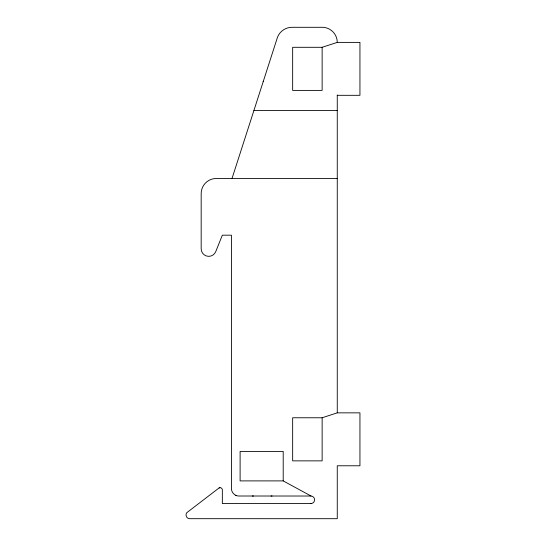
<?xml version="1.0" encoding="UTF-8"?>
<svg xmlns="http://www.w3.org/2000/svg" width="546" height="546" viewBox="0 0 546 546"><rect width="100%" height="100%" fill="white"/><g stroke="black" fill="none" stroke-linecap="round" stroke-linejoin="round"><path stroke-width="0.82" d="M263.192 81.682L263.329 81.245M236.643 495.652A7.562 7.562 0 0 1 231.415 488.458L231.415 235.183L222.345 235.183L215.766 251.576A7.562 7.562 0 0 1 201.174 248.792L201.174 193.598A15.124 15.124 0 0 1 215.349 178.508L232.023 178.481L276.761 39.537A15.704 15.704 0 0 1 292.656 27.3L323.095 27.3A15.124 15.124 0 0 1 337.264 42.39L359.944 42.39L359.944 95.318L337.264 95.318M219.936 487.708A2.259 2.259 0 0 0 219.11 487.919L186.78 512.701A3.781 3.781 0 0 0 186.084 514.448L186.084 515.397A3.781 3.781 0 0 0 189.599 518.693L337.264 518.7L337.264 465.779L359.944 465.779L359.944 412.851L337.264 412.851L322.14 417.765L292.656 417.765L292.656 460.865L322.14 460.865L322.14 417.765M322.14 47.304L322.14 90.397L292.656 90.397L292.656 47.304L322.14 47.304L337.264 42.39M253.931 110.435L337.264 110.435M232.023 178.481L337.264 178.481M283.203 480.896L240.11 480.896L240.11 451.412L283.203 451.412L283.203 480.896L311.043 496.027A3.788 3.788 0 0 1 314.578 499.918A3.788 3.788 0 0 1 310.797 503.583M311.043 496.027L238.506 496.007A7.535 7.535 0 0 1 235.756 495.297M311.043 503.569L222.345 503.576L222.345 489.974A2.266 2.266 0 0 0 221.908 488.636A2.259 2.259 0 0 0 220.215 487.708A2.266 2.266 0 0 0 219.11 487.919M252.293 496.007L253.467 496.007M271.028 496.007L272.058 496.007M337.264 95.004L337.264 412.851"/></g></svg>
